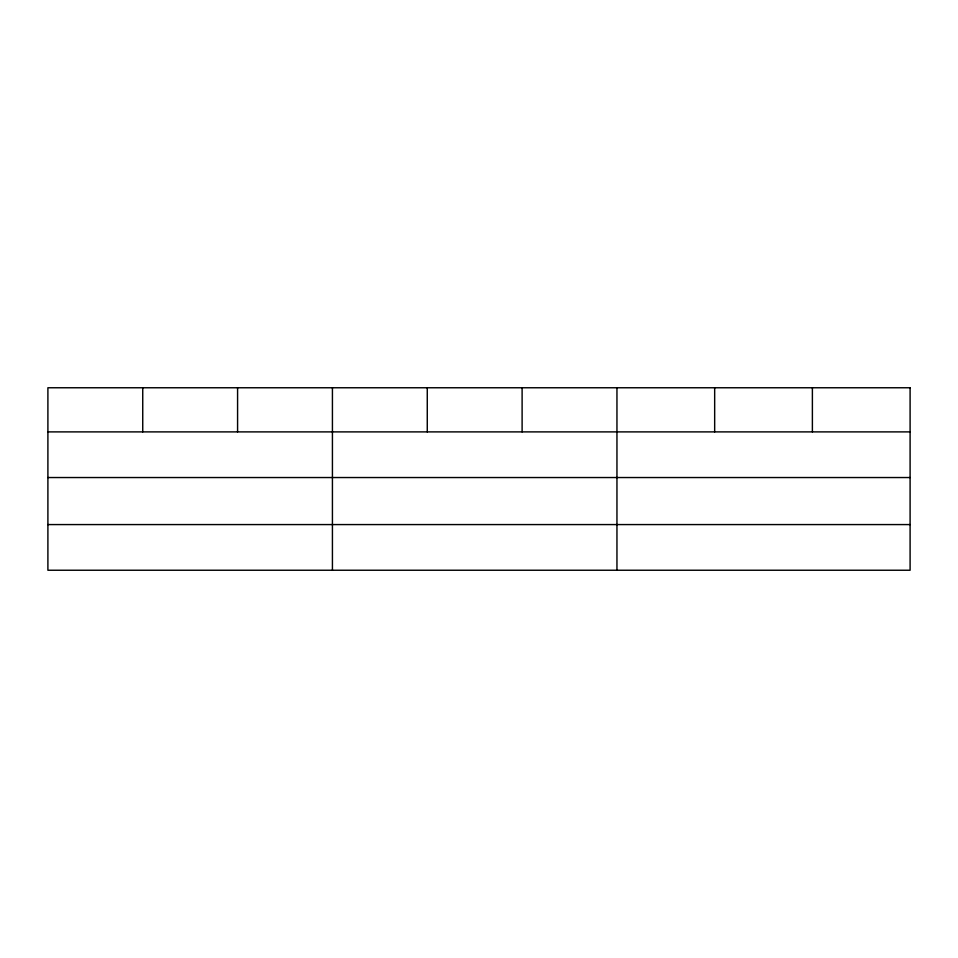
<?xml version="1.0" encoding="UTF-8"?>
<svg xmlns="http://www.w3.org/2000/svg" width="958" height="958" viewBox="0 0 958 958"><rect width="100%" height="100%" fill="white"/><g stroke="black" fill="none" stroke-linecap="round" stroke-linejoin="round"><path stroke-width="1.44" d="M47.9 431.89L910.1 431.89M47.9 477.539L910.1 477.539M47.9 524.577L910.1 524.577M812.384 387.762L812.384 431.89M714.668 387.762L714.668 431.89M616.952 387.762L616.952 570.238M522.11 387.762L522.11 431.89M427.268 387.762L427.268 431.89M332.426 387.762L332.426 570.238M237.584 387.762L237.584 431.89M142.742 387.762L142.742 431.89M910.1 387.762L47.9 387.762L47.9 570.238L910.1 570.238L910.1 387.762"/></g></svg>
